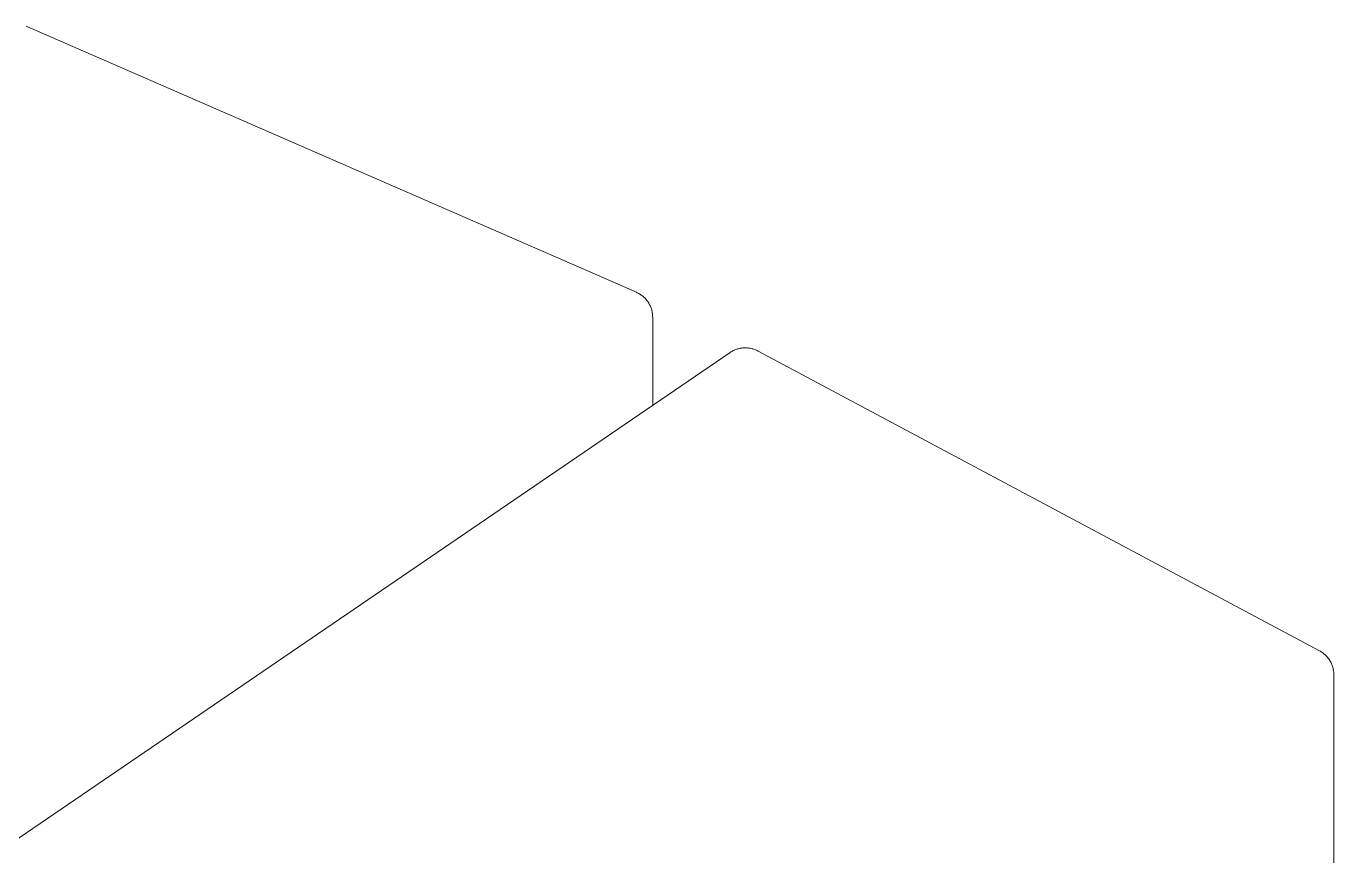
# Model space of a CAD drawing. Header units: inches. Extents: x -14 to 184, y -4 to 134.
# Drawn here: x 168.78 to 176.39, y 77.12 to 81.99 of the extents above; entities that cross this region are included whole.
import ezdxf

# ---------------------------------------------------------------- set-up
doc = ezdxf.new("R2010")
doc.units = ezdxf.units.IN
doc.layers.add('ZANO_R', color=7, linetype='Continuous', lineweight=0)

msp = doc.modelspace()

# ---------------------------------------------------------------- linework, layer by layer
at = {"layer": 'ZANO_R'}
for p, q in [((168.7808, 81.98618), (172.3295, 80.43946)), ((172.3295, 80.43946), (172.33439, 80.43723)), ((172.33439, 80.43723), (172.33919, 80.43483)), ((172.33919, 80.43483), (172.34392, 80.43228)), ((172.34392, 80.43228), (172.34855, 80.42956)), ((172.34855, 80.42956), (172.35309, 80.42669)), ((172.35309, 80.42669), (172.35753, 80.42366)), ((172.35753, 80.42366), (172.36186, 80.42048)), ((172.36186, 80.42048), (172.36608, 80.41716)), ((172.36608, 80.41716), (172.37018, 80.4137)), ((172.37018, 80.4137), (172.37417, 80.41009)), ((172.37417, 80.41009), (172.37803, 80.40636)), ((172.37803, 80.40636), (172.38176, 80.40249)), ((172.38176, 80.40249), (172.38535, 80.3985)), ((172.38535, 80.3985), (172.38881, 80.39439)), ((172.38881, 80.39439), (172.39212, 80.39016)), ((172.39212, 80.39016), (172.39529, 80.38583)), ((172.39529, 80.38583), (172.39831, 80.38138)), ((172.39831, 80.38138), (172.40118, 80.37684)), ((172.40118, 80.37684), (172.40389, 80.3722)), ((172.40389, 80.3722), (172.40644, 80.36747)), ((172.40644, 80.36747), (172.40883, 80.36266)), ((172.40883, 80.36266), (172.41105, 80.35777)), ((172.41105, 80.35777), (172.4131, 80.35281)), ((172.4131, 80.35281), (172.41498, 80.34778)), ((172.41498, 80.34778), (172.41669, 80.34269)), ((172.41669, 80.34269), (172.41823, 80.33754)), ((172.41823, 80.33754), (172.41959, 80.33234)), ((172.41959, 80.33234), (172.42077, 80.3271)), ((172.42077, 80.3271), (172.42177, 80.32182)), ((172.42177, 80.32182), (172.42259, 80.31652)), ((172.42259, 80.31652), (172.42323, 80.31118)), ((172.42323, 80.31118), (172.42369, 80.30583)), ((172.42369, 80.30583), (172.42397, 80.30047)), ((172.42397, 80.30047), (172.42406, 80.2951)), ((172.42406, 80.2951), (172.42406, 79.78257)), ((161.61946, 72.41391), (172.87375, 80.08926)), ((172.87375, 80.08926), (172.87638, 80.09102)), ((172.87638, 80.09102), (172.87906, 80.09273)), ((172.87906, 80.09273), (172.88362, 80.09547)), ((172.88362, 80.09547), (172.88827, 80.09806)), ((172.88827, 80.09806), (172.89301, 80.10049)), ((172.89301, 80.10049), (172.89783, 80.10276)), ((172.89783, 80.10276), (172.90273, 80.10486)), ((172.90273, 80.10486), (172.90769, 80.1068)), ((172.90769, 80.1068), (172.91271, 80.10857)), ((172.91271, 80.10857), (172.91779, 80.11016)), ((172.91779, 80.11016), (172.92293, 80.11159)), ((172.92293, 80.11159), (172.9281, 80.11284)), ((172.9281, 80.11284), (172.93332, 80.11391)), ((172.93332, 80.11391), (172.93857, 80.11481)), ((172.93857, 80.11481), (172.94385, 80.11553)), ((172.94385, 80.11553), (172.94915, 80.11607)), ((172.94915, 80.11607), (172.95446, 80.11643)), ((172.95446, 80.11643), (172.95978, 80.11661)), ((172.95978, 80.11661), (172.96511, 80.11661)), ((172.96511, 80.11661), (172.97043, 80.11644)), ((172.97043, 80.11644), (172.97575, 80.11608)), ((172.97575, 80.11608), (172.98105, 80.11554)), ((172.98105, 80.11554), (172.98632, 80.11482)), ((172.98632, 80.11482), (172.99157, 80.11393)), ((172.99157, 80.11393), (172.99679, 80.11285)), ((172.99679, 80.11285), (173.00197, 80.1116)), ((173.00197, 80.1116), (173.0071, 80.11018)), ((173.0071, 80.11018), (173.01218, 80.10859)), ((173.01218, 80.10859), (173.01721, 80.10682)), ((173.01721, 80.10682), (173.02217, 80.10489)), ((173.02217, 80.10489), (173.02707, 80.10278)), ((173.02707, 80.10278), (173.03189, 80.10052)), ((173.03189, 80.10052), (173.03663, 80.09809)), ((173.03663, 80.09809), (176.3017, 78.35553)), ((176.3017, 78.35553), (176.3065, 78.35286)), ((176.3065, 78.35286), (176.3112, 78.35003)), ((176.3112, 78.35003), (176.3158, 78.34703)), ((176.3158, 78.34703), (176.32029, 78.34388)), ((176.32029, 78.34388), (176.32467, 78.34057)), ((176.32467, 78.34057), (176.32893, 78.33711)), ((176.32893, 78.33711), (176.33307, 78.3335)), ((176.33307, 78.3335), (176.33708, 78.32975)), ((176.33708, 78.32975), (176.34096, 78.32587)), ((176.34096, 78.32587), (176.34469, 78.32185)), ((176.34469, 78.32185), (176.34829, 78.3177)), ((176.34829, 78.3177), (176.35174, 78.31343)), ((176.35174, 78.31343), (176.35504, 78.30905)), ((176.35504, 78.30905), (176.35819, 78.30455)), ((176.35819, 78.30455), (176.36117, 78.29994)), ((176.36117, 78.29994), (176.36399, 78.29523)), ((176.36399, 78.29523), (176.36665, 78.29043)), ((176.36665, 78.29043), (176.36914, 78.28554)), ((176.36914, 78.28554), (176.37146, 78.28056)), ((176.37146, 78.28056), (176.3736, 78.27551)), ((176.3736, 78.27551), (176.37556, 78.27038)), ((176.37556, 78.27038), (176.37735, 78.26519)), ((176.37735, 78.26519), (176.37895, 78.25994)), ((176.37895, 78.25994), (176.38037, 78.25464)), ((176.38037, 78.25464), (176.3816, 78.24929)), ((176.3816, 78.24929), (176.38265, 78.2439)), ((176.38265, 78.2439), (176.38351, 78.23848)), ((176.38351, 78.23848), (176.38417, 78.23303)), ((176.38417, 78.23303), (176.38465, 78.22757)), ((176.38465, 78.22757), (176.38494, 78.22208)), ((176.38494, 78.22208), (176.38503, 78.2166)), ((176.38503, 78.2166), (176.38503, 77.12365))]:
    msp.add_line(p, q, dxfattribs=at)

doc.saveas('drawing.dxf')
